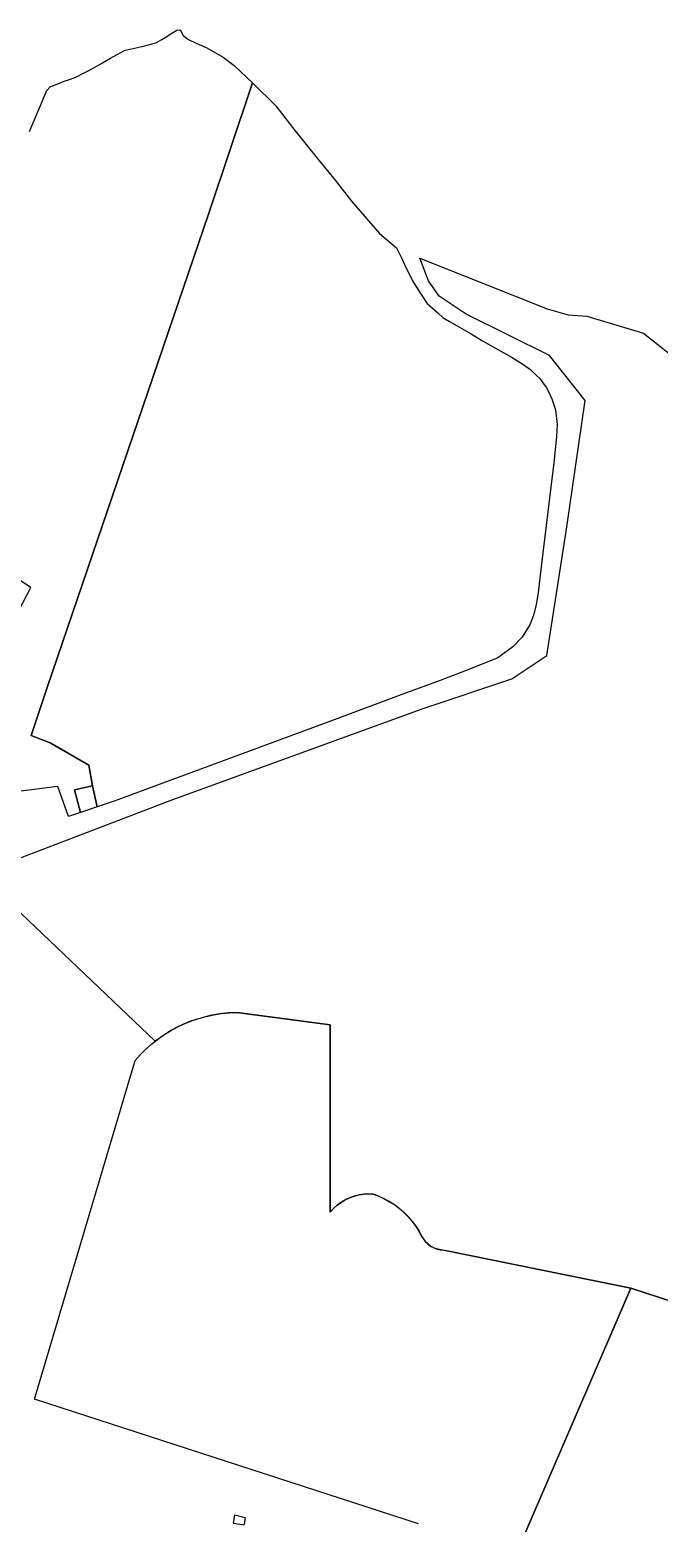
# Model space of a CAD drawing. Header units: millimetres. Extents: x 522658 to 553925, y 7796479 to 7820139.
# Drawn here: x 542488 to 543513, y 7805897 to 7808327 of the extents above; entities that cross this region are included whole.
import ezdxf

# ---------------------------------------------------------------- set-up
doc = ezdxf.new("R2010")
doc.units = ezdxf.units.MM
doc.layers.add('ZONA RESIDENCIAL 2 (ZR_2)', color=2, linetype='Continuous')

msp = doc.modelspace()

# ---------------------------------------------------------------- linework, layer by layer
at = {"layer": 'ZONA RESIDENCIAL 2 (ZR_2)'}
for points in [[(542488, 7808161.9), (542492.3, 7808172), (542516, 7808228.5), (542521.4, 7808234.5), (542525.3, 7808236), (542529.6, 7808237.8), (542535.7, 7808240.2), (542544.1, 7808243.6), (542552.7, 7808246.5), (542563.2, 7808250.2), (542567.5, 7808252.4), (542573.5, 7808255.6), (542584.3, 7808261.2), (542595.1, 7808266.9), (542606.5, 7808273.4), (542619.9, 7808281.1), (542635.6, 7808289.7), (542643.7, 7808294), (542653.9, 7808296.3), (542663.8, 7808298.5), (542672.7, 7808300.5), (542679.3, 7808302.3), (542687.4, 7808304.5), (542694.9, 7808306.6), (542703.1, 7808311.6), (542709.6, 7808315.6), (542716.7, 7808320), (542727.8, 7808326.8), (542733.4, 7808327.2), (542738.3, 7808318.2), (542746.6, 7808311.5), (542760.4, 7808305.2), (542775.7, 7808298.3), (542803.3, 7808282.9), (542821.2, 7808269.4), (542850.9, 7808240.9), (542850.9, 7808240.9), (542779.1, 7808027.3), (542516.6, 7807257), (542490.7, 7807178.9), (542521.4, 7807166.9), (542584.4, 7807130.4), (542590.2, 7807096.6), (542561.2, 7807090.3), (542570.8, 7807053.4), (542551.1, 7807046.7), (542534.1, 7807095.6), (542421.7, 7807081.4)], [(543952.2, 7806121.5), (543467.4, 7806279), (543170, 7806339.5), (543157.8, 7806341.4), (543148.3, 7806344), (543142, 7806347.3), (543132.8, 7806355), (543125.9, 7806365.4), (543117.4, 7806379.4), (543111, 7806388), (543102.7, 7806397.4), (543093.8, 7806405.8), (543083.7, 7806413.8), (543073.8, 7806420.3), (543055.1, 7806429.6), (543047.8, 7806432.4), (543036.2, 7806432.7), (543025.3, 7806431.3), (543016.4, 7806429.2), (543003.9, 7806424.1), (542989.3, 7806414.6), (542984.8, 7806410.6), (542977.7, 7806402.9), (542977.7, 7806707.7), (542829.6, 7806727.4), (542816.5, 7806727.7), (542797.7, 7806725.9), (542781.9, 7806723.1), (542749.9, 7806713.6), (542737.5, 7806708.5), (542729.2, 7806704.5), (542718.2, 7806698.6), (542708, 7806692.3), (542692.7, 7806681.4), (542405.1, 7806954), (542531.5, 7807001.8), (542716.8, 7807072.9), (543127.2, 7807222.4), (543273.4, 7807271), (543330.3, 7807309), (543362.7, 7807514.7), (543392.8, 7807723.8), (543334.9, 7807797.5), (543199, 7807864.3), (543155, 7807893.9), (543137.6, 7807918.9), (543123.7, 7807955.6), (543330.9, 7807873.3), (543365.3, 7807863.4), (543365.3, 7807863.4), (543395.8, 7807861.3), (543487.6, 7807833.5), (543573.8, 7807765.5)], [(542451.6, 7807346), (542490, 7807419.6), (542369.2, 7807498)], [(543121.6, 7805895.6), (542495.8, 7806098.5), (542495.8, 7806098.5), (542659.8, 7806649.8), (542668.2, 7806659.2), (542677.1, 7806668.1), (542686.5, 7806676.4), (542696.4, 7806684.2), (542706.7, 7806691.5), (542717.3, 7806698.1), (542728.4, 7806704.1), (542739.8, 7806709.5), (542751.5, 7806714.2), (542763.4, 7806718.3), (542775.5, 7806721.6), (542787.8, 7806724.3), (542800.2, 7806726.2), (542812.8, 7806727.5), (542825.3, 7806728), (542977.7, 7806707.7), (542977.7, 7806402.9), (542983, 7806408.8), (542988.8, 7806414.2), (542995.2, 7806418.9), (543001.9, 7806423.1), (543009.1, 7806426.5), (543016.5, 7806429.2), (543024.2, 7806431.1), (543032, 7806432.3), (543039.9, 7806432.8), (543047.8, 7806432.4), (543057, 7806428.9), (543065.8, 7806424.7), (543074.4, 7806419.9), (543082.6, 7806414.6), (543090.4, 7806408.7), (543097.8, 7806402.2), (543104.7, 7806395.3), (543111.1, 7806387.8), (543117, 7806380), (543122.3, 7806371.8), (543127, 7806363.2), (543129.9, 7806358.5), (543133.4, 7806354.3), (543137.4, 7806350.5), (543141.9, 7806347.3), (543146.7, 7806344.7), (543151.8, 7806342.8), (543157.2, 7806341.5), (543162.6, 7806341), (543467.4, 7806279), (543274, 7805831.8)]]:
    msp.add_lwpolyline(points, dxfattribs=at)
for points in [[(542590.2, 7807096.6), (542584.4, 7807130.4), (542521.4, 7807166.9), (542490.7, 7807178.9), (542516.6, 7807257), (542779.1, 7808027.3), (542850.9, 7808240.9), (542851.4, 7808240.4), (542888.9, 7808203.6), (542916.3, 7808168.5), (542960.8, 7808113), (542985.8, 7808082.7), (543012.3, 7808048.4), (543057.6, 7807996), (543085.8, 7807972.6), (543094.3, 7807955), (543098.8, 7807945.6), (543111.6, 7807918.9), (543124.6, 7807898), (543135.4, 7807882), (543152.7, 7807866.6), (543161.6, 7807858.7), (543171.7, 7807852.8), (543184.5, 7807845.3), (543206.9, 7807832.3), (543225.8, 7807821.3), (543251.6, 7807806.2), (543273.9, 7807794), (543291.4, 7807783.3), (543304.5, 7807773.7), (543313.6, 7807764.8), (543318.9, 7807759.6), (543324, 7807752.7), (543329.3, 7807745.7), (543333.1, 7807738.6), (543338.4, 7807726.5), (543344.4, 7807708.9), (543347.1, 7807684.7), (543346.4, 7807665.3), (543341.6, 7807622.3), (543336.9, 7807583.1), (543332.1, 7807542.6), (543324.1, 7807475.9), (543319.8, 7807439.8), (543316.1, 7807411.1), (543313, 7807392), (543309.2, 7807376.3), (543303.1, 7807360.1), (543290.1, 7807338.8), (543275.3, 7807322.9), (543250.7, 7807305.2), (543203.3, 7807285.9), (543156.7, 7807268.4), (543089.9, 7807243.6), (542988.6, 7807206.1), (542625.6, 7807072), (542598.2, 7807062.7), (542590.2, 7807096.6)], [(542598.2, 7807062.7), (542570.8, 7807053.4), (542561.2, 7807090.3), (542590.2, 7807096.6), (542598.2, 7807062.7)], [(543889.1, 7805876.9), (543835.1, 7805785.3), (543799.2, 7805707.5), (543792.3, 7805624.5), (543778, 7805551.4), (543730.4, 7805459.4), (543709.2, 7805437.7), (543628.7, 7805546.8), (543570.5, 7805612.3), (543513.3, 7805663.8), (543432.7, 7805737.3), (543274, 7805831.8), (543467.4, 7806279), (543955, 7806120.6), (543949.2, 7806031.1), (543903.8, 7805931.7), (543889.1, 7805876.9)], [(542838.9, 7805905.8), (542837.2, 7805894.5), (542837, 7805893.5), (542819.9, 7805896.2), (542822.1, 7805910.5), (542838.9, 7805905.8)]]:
    msp.add_lwpolyline(points, close=True, dxfattribs=at)

doc.saveas('drawing.dxf')
